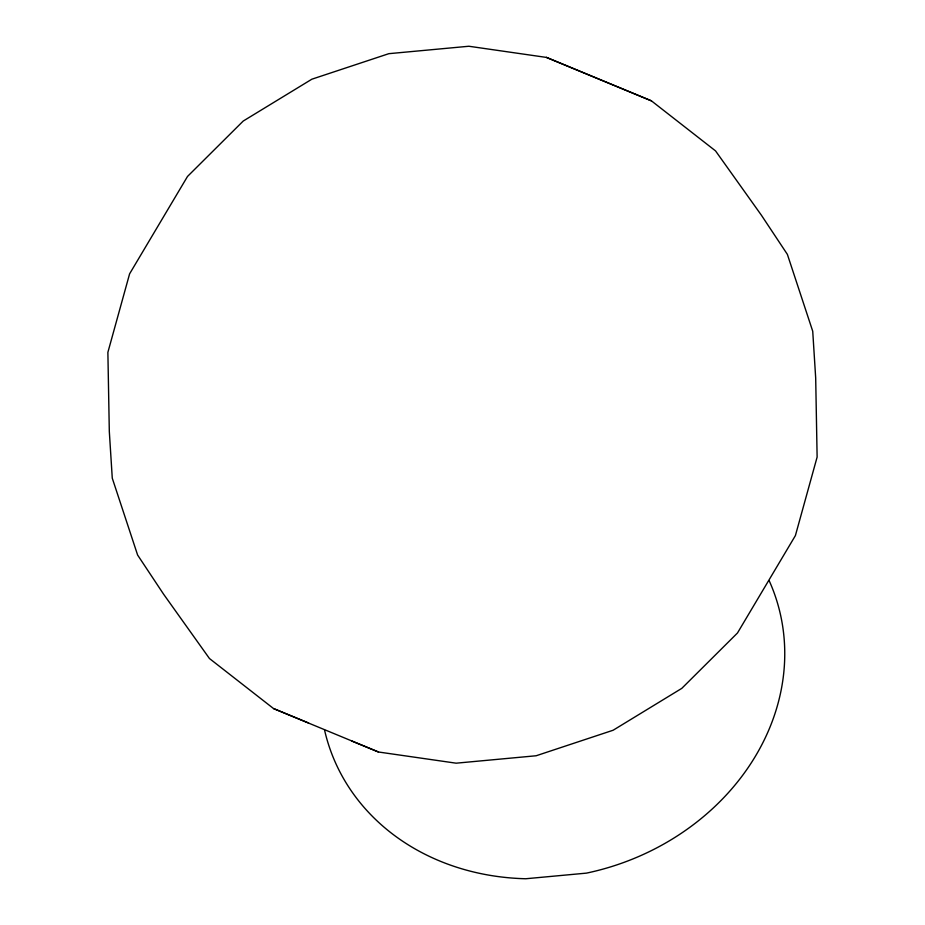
<?xml version="1.0" encoding="UTF-8"?>
<svg xmlns="http://www.w3.org/2000/svg" width="925" height="925" viewBox="0 0 925 925"><rect width="100%" height="100%" fill="white"/><g stroke="black" fill="none" stroke-linecap="round" stroke-linejoin="round"><path stroke-width="1.39" d="M546.513 57.431L468.871 46.25L388.847 53.673L311.875 79.192L243.206 121.059L187.521 176.444L129.604 273.835L107.878 352.356L109.312 431.42L112.272 478.19L137.617 555.046L163.586 594.185L209.455 658.519L273.58 708.585L378.487 752.002L456.129 763.183L536.153 755.76L613.125 730.241L681.794 688.362L737.479 632.989L795.396 535.598L817.122 457.077L815.688 378.001L812.728 331.243L787.383 254.387L761.414 215.248L715.545 150.902L651.42 100.848L546.513 57.431L651.42 100.848M273.58 708.585L308.545 722.98M351.604 740.948L378.487 752.002M769.322 581.016A235.389 203.442 -18.6 0 1 586.427 873.131L525.782 878.75A235.389 203.442 -18.6 0 1 324.536 729.975"/></g></svg>
